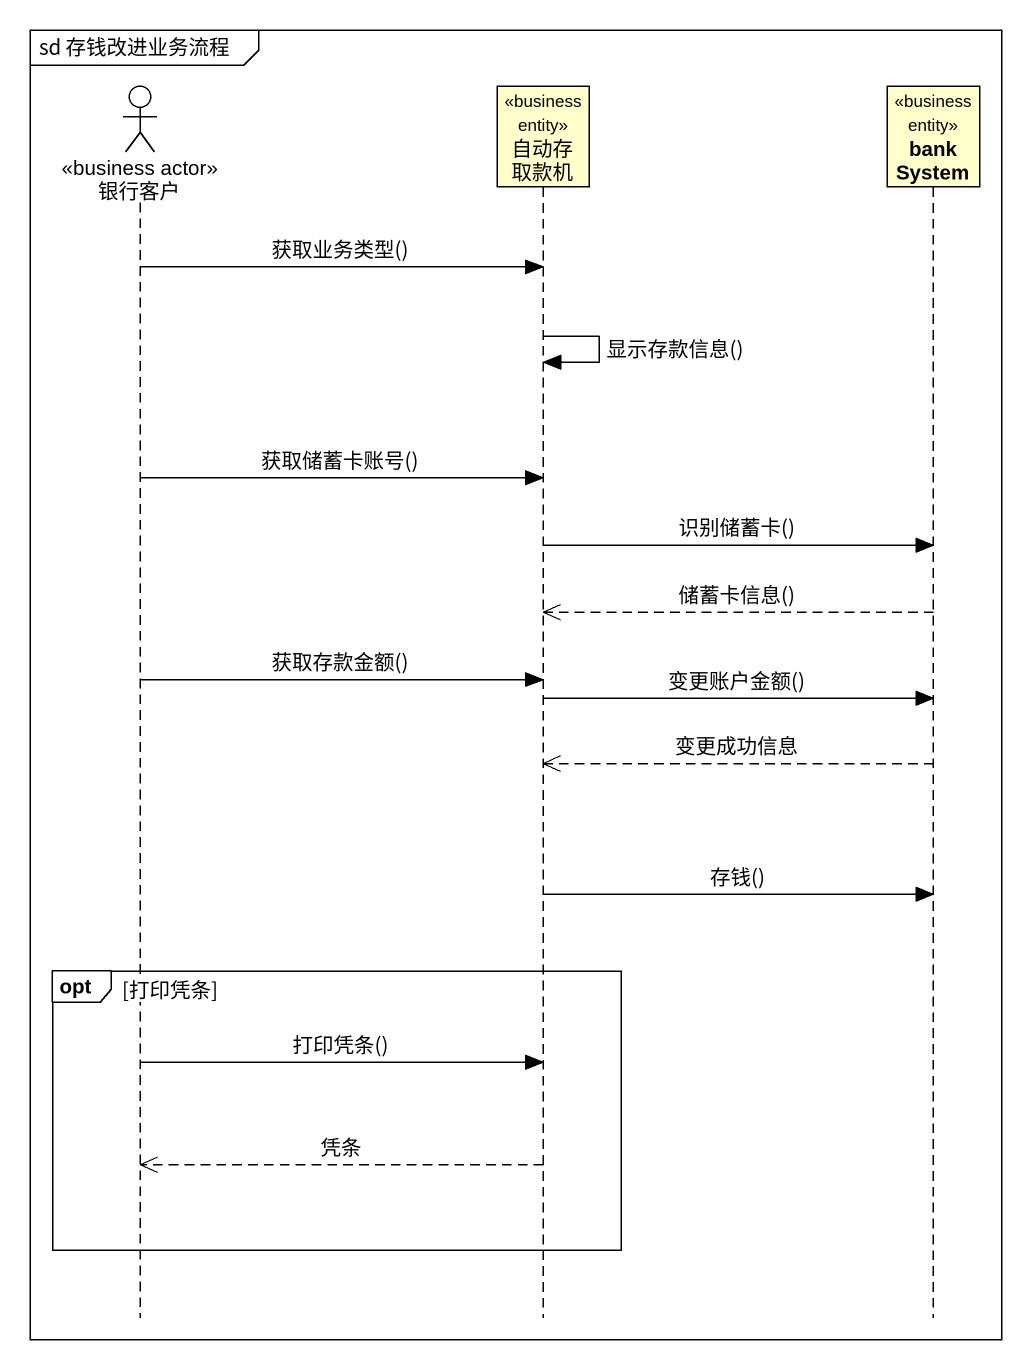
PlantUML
@startuml
mainframe sd 存钱改进业务流程
hide footbox
actor 银行客户 <<business actor>>
participant 自动存取款机 <<business entity>>
participant bankSystem <<business entity>>

银行客户 -> 自动存取款机 : 获取业务类型()
自动存取款机 -> 自动存取款机 : 显示存款信息()
银行客户 -> 自动存取款机 : 获取储蓄卡账号()
自动存取款机 -> bankSystem : 识别储蓄卡()
bankSystem -->> 自动存取款机 : 储蓄卡信息()
银行客户 -> 自动存取款机 : 获取存款金额()
自动存取款机 -> bankSystem : 变更账户金额()
bankSystem -->> 自动存取款机 : 变更成功信息
自动存取款机 -> bankSystem : 存钱()
opt 打印凭条
  银行客户 -> 自动存取款机 : 打印凭条()
  自动存取款机 -->> 银行客户 : 凭条
end
@enduml
